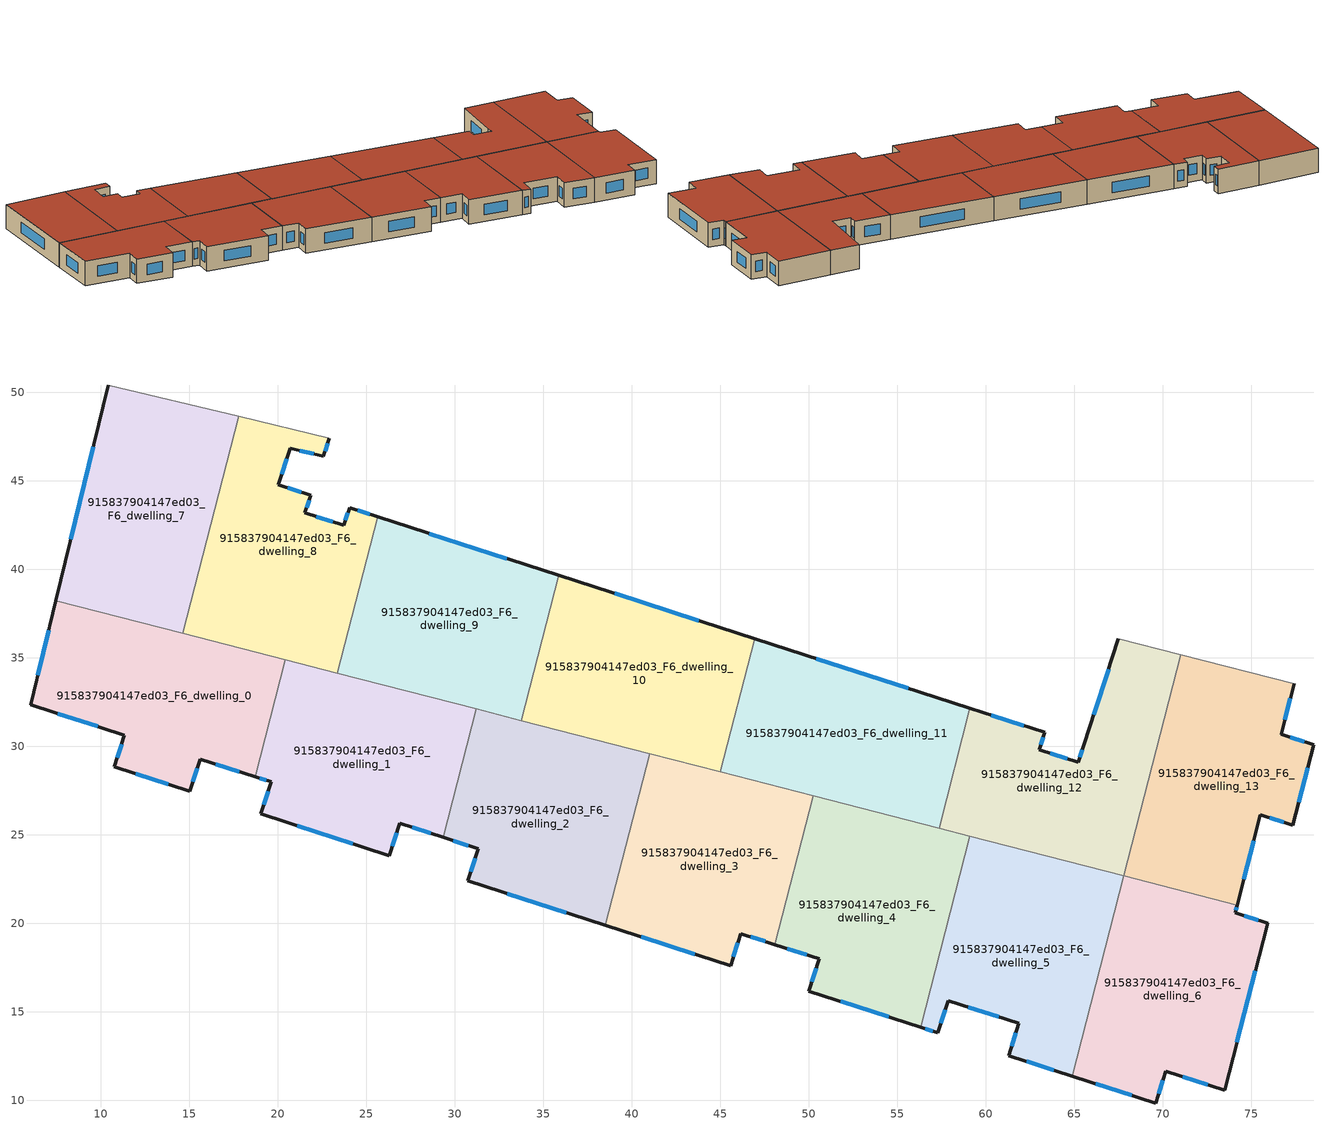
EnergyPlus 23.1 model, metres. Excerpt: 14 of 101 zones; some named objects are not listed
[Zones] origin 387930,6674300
915837904147ed03_F6_dwelling_0
 floor to 915837904147ed03_F5_dwelling_0 (EU_floor_Construction): 20.43,34.89 18.73,28.28 15.63,29.28 15.04,27.47 10.78,28.85 11.35,30.63 6.06,32.34 7.48,38.23 z18
 wall outside (EU_wall_Construction): 7.48,38.23 6.06,32.34 11.35,30.63 10.78,28.85 15.04,27.47 15.63,29.28 18.73,28.28 z18:21
 wall to 915837904147ed03_F6_dwelling_1 (EU_wall_Construction): 18.73,28.28 20.43,34.89 z18:21
 wall to 915837904147ed03_F6_dwelling_7 (EU_wall_Construction): 14.64,36.38 7.48,38.23 z18:21
 wall to 915837904147ed03_F6_dwelling_8 (EU_wall_Construction): 20.43,34.89 14.65,36.38 z18:21
 window (EU_Window_Construction): 11.19,30.12 10.94,29.36 / 7.57,31.85 9.84,31.12 / 7.08,36.55 6.47,34.02 / 16.51,28.99 17.84,28.57 / 15.21,27.99 15.46,28.76 / 12,28.46 13.82,27.87 z18.86:20.14
 roof outside (EU_roof_Construction): 18.73,28.28 20.43,34.89 7.48,38.23 6.06,32.34 11.35,30.63 10.78,28.85 15.04,27.47 15.63,29.28 z21
915837904147ed03_F6_dwelling_1
 floor to 915837904147ed03_F5_dwelling_1 (EU_floor_Construction): 31.22,32.11 29.35,24.85 26.9,25.65 26.32,23.83 19.04,26.18 19.63,27.99 18.73,28.28 20.43,34.89 z18
 wall outside (EU_wall_Construction): 18.73,28.28 19.63,27.99 19.04,26.18 26.32,23.83 26.9,25.65 29.35,24.85 z18:21
 wall to 915837904147ed03_F6_dwelling_2 (EU_wall_Construction): 29.35,24.85 31.22,32.11 z18:21
 wall to 915837904147ed03_F6_dwelling_9 (EU_wall_Construction): 31.22,32.11 23.37,34.13 z18:21
 wall to 915837904147ed03_F6_dwelling_8 (EU_wall_Construction): 23.37,34.13 20.43,34.89 z18:21
 window (EU_Window_Construction): 19.46,27.47 19.21,26.7 / 18.99,28.2 19.37,28.08 / 27.6,25.42 28.65,25.08 / 26.49,24.35 26.73,25.13 / 21.12,25.51 24.24,24.5 z18.86:20.14
 roof outside (EU_roof_Construction): 29.35,24.85 31.22,32.11 20.43,34.89 18.73,28.28 19.63,27.99 19.04,26.18 26.32,23.83 26.9,25.65 z21
915837904147ed03_F6_dwelling_10
 floor to 915837904147ed03_F5_dwelling_10 (EU_floor_Construction): 46.94,36.08 45,28.55 33.76,31.45 35.87,39.66 z18
 wall outside (EU_wall_Construction): 46.94,36.08 35.87,39.66 z18:21
 wall to 915837904147ed03_F6_dwelling_11 (EU_wall_Construction): 45,28.55 46.94,36.08 z18:21
 wall to 915837904147ed03_F6_dwelling_9 (EU_wall_Construction): 35.87,39.66 33.76,31.45 z18:21
 wall to 915837904147ed03_F6_dwelling_2 (EU_wall_Construction): 33.76,31.45 41.01,29.58 z18:21
 wall to 915837904147ed03_F6_dwelling_3 (EU_wall_Construction): 41.01,29.58 45,28.55 z18:21
 window (EU_Window_Construction): 43.78,37.1 39.04,38.63 z18.86:20.14
 roof outside (EU_roof_Construction): 45,28.55 46.94,36.08 35.87,39.66 33.76,31.45 z21
915837904147ed03_F6_dwelling_11
 floor to 915837904147ed03_F5_dwelling_11 (EU_floor_Construction): 59.11,32.15 57.36,25.37 45,28.55 46.94,36.08 z18
 wall outside (EU_wall_Construction): 59.11,32.15 46.94,36.08 z18:21
 wall to 915837904147ed03_F6_dwelling_12 (EU_wall_Construction): 57.36,25.37 59.11,32.15 z18:21
 wall to 915837904147ed03_F6_dwelling_4 (EU_wall_Construction): 50.25,27.2 57.36,25.37 z18:21
 wall to 915837904147ed03_F6_dwelling_3 (EU_wall_Construction): 45,28.55 50.25,27.2 z18:21
 window (EU_Window_Construction): 55.64,33.27 50.42,34.96 z18.86:20.14
 roof outside (EU_roof_Construction): 57.36,25.37 59.11,32.15 46.94,36.08 45,28.55 z21
915837904147ed03_F6_dwelling_12
 floor to 915837904147ed03_F5_dwelling_12 (EU_floor_Construction): 71.02,35.17 67.8,22.67 57.36,25.37 59.11,32.15 63.35,30.78 63.03,29.8 65.23,29.09 65.55,30.07 67.49,36.08 z18
 wall outside (EU_wall_Construction): 67.49,36.08 65.55,30.07 65.23,29.09 63.03,29.8 63.35,30.78 59.11,32.15 z18:21
 wall adiabatic (EU_wall_Construction): 71.02,35.17 67.49,36.08 z18:21
 wall to 915837904147ed03_F6_dwelling_13 (EU_wall_Construction): 67.8,22.67 71.02,35.17 z18:21
 wall to 915837904147ed03_F6_dwelling_5 (EU_wall_Construction): 59.1,24.92 67.79,22.68 z18:21
 wall to 915837904147ed03_F6_dwelling_4 (EU_wall_Construction): 57.36,25.37 59.1,24.92 z18:21
 window (EU_Window_Construction): 63.12,30.08 63.26,30.5 / 64.6,29.3 63.66,29.6 / 65.46,29.79 65.32,29.37 / 66.94,34.36 66.11,31.79 / 62.14,31.17 60.32,31.76 z18.86:20.14
 roof outside (EU_roof_Construction): 67.8,22.67 71.02,35.17 67.49,36.08 65.55,30.07 65.23,29.09 63.03,29.8 63.35,30.78 59.11,32.15 57.36,25.37 z21
915837904147ed03_F6_dwelling_13
 floor to 915837904147ed03_F5_dwelling_13 (EU_floor_Construction): 77.42,33.52 76.69,30.69 78.53,30.09 77.35,25.54 75.51,26.13 74.2,21.03 67.8,22.67 71.02,35.17 z18
 wall outside (EU_wall_Construction): 74.2,21.03 75.51,26.13 77.35,25.54 78.53,30.09 76.69,30.69 77.42,33.52 z18:21
 wall adiabatic (EU_wall_Construction): 77.42,33.52 71.02,35.17 z18:21
 wall to 915837904147ed03_F6_dwelling_6 (EU_wall_Construction): 67.8,22.67 74.2,21.03 z18:21
 window (EU_Window_Construction): 76.04,25.97 76.83,25.71 / 74.57,22.49 75.14,24.67 / 76.9,31.5 77.21,32.71 / 78,30.26 77.21,30.52 / 77.69,26.84 78.19,28.79 z18.86:20.14
 roof outside (EU_roof_Construction): 74.2,21.03 75.51,26.13 77.35,25.54 78.53,30.09 76.69,30.69 77.42,33.52 71.02,35.17 67.8,22.67 z21
915837904147ed03_F6_dwelling_2
 floor to 915837904147ed03_F5_dwelling_2 (EU_floor_Construction): 41.01,29.58 38.51,19.89 30.74,22.4 31.33,24.21 29.35,24.85 31.22,32.11 z18
 wall outside (EU_wall_Construction): 29.35,24.85 31.33,24.21 30.74,22.4 38.51,19.89 z18:21
 wall to 915837904147ed03_F6_dwelling_3 (EU_wall_Construction): 38.51,19.89 41.01,29.58 z18:21
 wall to 915837904147ed03_F6_dwelling_9 (EU_wall_Construction): 33.76,31.45 31.22,32.11 z18:21
 window (EU_Window_Construction): 32.96,21.68 36.29,20.61 / 31.16,23.69 30.91,22.92 / 29.91,24.67 30.76,24.39 z18.86:20.14
 roof outside (EU_roof_Construction): 38.51,19.89 41.01,29.58 31.22,32.11 29.35,24.85 31.33,24.21 30.74,22.4 z21
915837904147ed03_F6_dwelling_3
 floor to 915837904147ed03_F5_dwelling_3 (EU_floor_Construction): 50.25,27.2 48.09,18.8 46.17,19.42 45.59,17.61 38.51,19.89 41.01,29.58 z18
 wall outside (EU_wall_Construction): 38.51,19.89 45.59,17.61 46.17,19.42 48.09,18.8 z18:21
 wall to 915837904147ed03_F6_dwelling_4 (EU_wall_Construction): 48.09,18.8 50.25,27.2 z18:21
 window (EU_Window_Construction): 46.72,19.24 47.54,18.98 / 45.75,18.12 46.01,18.9 / 40.53,19.24 43.57,18.26 z18.86:20.14
 roof outside (EU_roof_Construction): 48.09,18.8 50.25,27.2 41.01,29.58 38.51,19.89 45.59,17.61 46.17,19.42 z21
915837904147ed03_F6_dwelling_4
 floor to 915837904147ed03_F5_dwelling_4 (EU_floor_Construction): 59.1,24.92 56.32,14.14 50.02,16.17 50.6,17.99 48.09,18.8 50.25,27.2 z18
 wall outside (EU_wall_Construction): 48.09,18.8 50.6,17.99 50.02,16.17 56.32,14.14 z18:21
 wall to 915837904147ed03_F6_dwelling_5 (EU_wall_Construction): 56.32,14.14 59.1,24.92 z18:21
 window (EU_Window_Construction): 51.82,15.59 54.52,14.72 / 50.43,17.47 50.18,16.69 / 48.8,18.57 49.88,18.22 z18.86:20.14
 roof outside (EU_roof_Construction): 56.32,14.14 59.1,24.92 50.25,27.2 48.09,18.8 50.6,17.99 50.02,16.17 z21
915837904147ed03_F6_dwelling_5
 floor to 915837904147ed03_F5_dwelling_5 (EU_floor_Construction): 67.79,22.68 64.88,11.38 61.29,12.53 61.87,14.35 57.88,15.64 57.29,13.83 56.32,14.14 59.1,24.92 z18
 wall outside (EU_wall_Construction): 56.32,14.14 57.29,13.83 57.88,15.64 61.87,14.35 61.29,12.53 64.88,11.38 z18:21
 wall to 915837904147ed03_F6_dwelling_6 (EU_wall_Construction): 64.88,11.38 67.79,22.68 z18:21
 window (EU_Window_Construction): 57.46,14.34 57.71,15.12 / 56.6,14.05 57.01,13.92 / 62.32,12.2 63.85,11.71 / 61.71,13.83 61.46,13.05 / 59.02,15.27 60.73,14.72 z18.86:20.14
 roof outside (EU_roof_Construction): 64.88,11.38 67.79,22.68 59.1,24.92 56.32,14.14 57.29,13.83 57.88,15.64 61.87,14.35 61.29,12.53 z21
915837904147ed03_F6_dwelling_6
 floor to 915837904147ed03_F5_dwelling_6 (EU_floor_Construction): 74.2,21.03 74.09,20.61 75.93,20.01 73.49,10.58 70.18,11.65 69.6,9.85 64.88,11.38 67.79,22.68 z18
 wall outside (EU_wall_Construction): 64.88,11.38 69.6,9.85 70.18,11.65 73.49,10.58 75.93,20.01 74.09,20.61 74.2,21.03 z18:21
 window (EU_Window_Construction): 69.76,10.36 70.01,11.13 / 66.23,10.94 68.25,10.29 / 74.12,20.73 74.17,20.91 / 75.4,20.18 74.62,20.44 / 74.19,13.27 75.23,17.32 / 71.12,11.34 72.55,10.88 z18.86:20.14
 roof outside (EU_roof_Construction): 73.49,10.58 75.93,20.01 74.09,20.61 74.2,21.03 67.79,22.68 64.88,11.38 69.6,9.85 70.18,11.65 z21
915837904147ed03_F6_dwelling_7
 floor to 915837904147ed03_F5_dwelling_7 (EU_floor_Construction): 17.8,48.63 14.65,36.38 7.48,38.23 10.42,50.41 z18
 wall outside (EU_wall_Construction): 10.42,50.41 7.48,38.23 z18:21
 wall to 915837904147ed03_F6_dwelling_8 (EU_wall_Construction): 14.65,36.38 17.8,48.63 z18:21
 wall adiabatic (EU_wall_Construction): 17.8,48.63 10.42,50.41 z18:21
 window (EU_Window_Construction): 9.58,46.93 8.32,41.71 z18.86:20.14
 roof outside (EU_roof_Construction): 14.65,36.38 17.8,48.63 10.42,50.41 7.48,38.23 z21
915837904147ed03_F6_dwelling_8
 floor to 915837904147ed03_F5_dwelling_8 (EU_floor_Construction): 22.92,47.39 22.59,46.38 20.72,46.84 20.05,44.76 21.87,44.18 21.55,43.18 23.74,42.48 24.07,43.47 25.65,42.96 23.37,34.13 14.65,36.38 17.8,48.63 z18
 wall outside (EU_wall_Construction): 25.65,42.96 24.07,43.47 23.74,42.48 21.55,43.18 21.87,44.18 20.05,44.76 20.72,46.84 22.59,46.38 22.92,47.39 z18:21
 wall to 915837904147ed03_F6_dwelling_9 (EU_wall_Construction): 23.37,34.13 25.65,42.96 z18:21
 wall adiabatic (EU_wall_Construction): 22.92,47.39 17.8,48.63 z18:21
 window (EU_Window_Construction): 22.68,46.67 22.82,47.1 / 21.25,46.71 22.05,46.51 / 20.24,45.36 20.53,46.24 / 21.35,44.35 20.57,44.6 / 21.64,43.46 21.78,43.89 / 23.12,42.68 22.18,42.98 / 23.97,43.19 23.84,42.76 / 25.2,43.1 24.52,43.32 z18.86:20.14
 roof outside (EU_roof_Construction): 23.37,34.13 25.65,42.96 24.07,43.47 23.74,42.48 21.55,43.18 21.87,44.18 20.05,44.76 20.72,46.84 22.59,46.38 22.92,47.39 17.8,48.63 14.65,36.38 z21
915837904147ed03_F6_dwelling_9
 floor to 915837904147ed03_F5_dwelling_9 (EU_floor_Construction): 35.87,39.66 33.76,31.45 23.37,34.13 25.65,42.96 z18
 wall outside (EU_wall_Construction): 35.87,39.66 25.65,42.96 z18:21
 window (EU_Window_Construction): 32.95,40.6 28.57,42.01 z18.86:20.14
 roof outside (EU_roof_Construction): 33.76,31.45 35.87,39.66 25.65,42.96 23.37,34.13 z21
[Building]
EU S2 Campaign: North Axis=0; Terrain=City; Solar Distribution=FullExterior
[Site:Location]
Helsinki-Vantaa.AP: Latitude=60.317; Longitude=24.963; Time Zone=2; Elevation=54.6
[SizingPeriod:WeatherFileDays]
AnnualSizingPeriod: Begin Month=1; Begin Day of Month=1; End Month=12; End Day of Month=31; Day of Week for Start Day=Monday; Use Weather File Daylight Saving Period=No; Use Weather File Rain and Snow Indicators=No
[MATERIAL]
EU_InternalMass_Material: Roughness=MediumRough; Thickness=0.1; Conductivity=1; Density=1800; Specific Heat=900; Thermal Absorptance=0.9; Solar Absorptance=0.7; Visible Absorptance=0.7
[MATERIAL:NOMASS] Roughness=MediumRough; Thermal Absorptance=0.9; Solar Absorptance=0.7; Visible Absorptance=0.7
Name | Thermal Resistance
EU_wall_NoMass | 5.91765
EU_roof_NoMass | 11.1778
EU_floor_NoMass | 6.2875
[WINDOWMATERIAL:SIMPLEGLAZINGSYSTEM]
EU_Window_SimpleGlazing: UFactor=0.994035; Solar Heat Gain Coefficient=0.7; Visible Transmittance=0.7
[CONSTRUCTION]
EU_wall_Construction: EU_wall_NoMass
EU_roof_Construction: EU_roof_NoMass
EU_floor_Construction: EU_floor_NoMass
EU_Window_Construction: EU_Window_SimpleGlazing
EU_InternalMass_Construction: EU_InternalMass_Material
[ZONE] Type=1; Multiplier=1; Ceiling Height=autocalculate; Floor Area=autocalculate; Part of Total Floor Area=Yes
Name | Volume
915837904147ed03_F6_dwelling_0 | 282.884
915837904147ed03_F6_dwelling_1; 915837904147ed03_F6_dwelling_5 | 282.883
915837904147ed03_F6_dwelling_10 | 282.903
915837904147ed03_F6_dwelling_11 | 282.894
915837904147ed03_F6_dwelling_12 | 282.879
915837904147ed03_F6_dwelling_13 | 282.921
915837904147ed03_F6_dwelling_2 | 282.909
915837904147ed03_F6_dwelling_3 | 282.891
915837904147ed03_F6_dwelling_4 | 282.914
915837904147ed03_F6_dwelling_6 | 282.9
915837904147ed03_F6_dwelling_7 | 282.896
915837904147ed03_F6_dwelling_8 | 282.907
915837904147ed03_F6_dwelling_9 | 282.916
[INTERNALMASS] Construction=EU_InternalMass_Construction
Name | Zone or ZoneList | Surface Area
915837904147ed03_F6_dwelling_0_EU_InternalMass | 915837904147ed03_F6_dwelling_0 | 94.2941
915837904147ed03_F6_dwelling_1_EU_InternalMass | 915837904147ed03_F6_dwelling_1 | 94.2944
915837904147ed03_F6_dwelling_2_EU_InternalMass | 915837904147ed03_F6_dwelling_2 | 94.3028
915837904147ed03_F6_dwelling_3_EU_InternalMass | 915837904147ed03_F6_dwelling_3 | 94.2975
915837904147ed03_F6_dwelling_4_EU_InternalMass | 915837904147ed03_F6_dwelling_4 | 94.3048
915837904147ed03_F6_dwelling_5_EU_InternalMass | 915837904147ed03_F6_dwelling_5 | 94.2943
915837904147ed03_F6_dwelling_6_EU_InternalMass | 915837904147ed03_F6_dwelling_6 | 94.3003
915837904147ed03_F6_dwelling_7_EU_InternalMass | 915837904147ed03_F6_dwelling_7 | 94.299
915837904147ed03_F6_dwelling_8_EU_InternalMass | 915837904147ed03_F6_dwelling_8 | 94.3021
915837904147ed03_F6_dwelling_9_EU_InternalMass | 915837904147ed03_F6_dwelling_9 | 94.3056
915837904147ed03_F6_dwelling_10_EU_InternalMass | 915837904147ed03_F6_dwelling_10 | 94.301
915837904147ed03_F6_dwelling_11_EU_InternalMass | 915837904147ed03_F6_dwelling_11 | 94.2978
915837904147ed03_F6_dwelling_12_EU_InternalMass | 915837904147ed03_F6_dwelling_12 | 94.2932
915837904147ed03_F6_dwelling_13_EU_InternalMass | 915837904147ed03_F6_dwelling_13 | 94.3065
[OTHEREQUIPMENT] Fuel Type=Electricity; Design Level Calculation Method=Watts/Area; Power per Zone Floor Area=1; Fraction Latent=0; Fraction Radiant=0; Fraction Lost=0; Carbon Dioxide Generation Rate=0; EndUse Subcategory=EU_Step8_InternalGains
Name | Zone or ZoneList or Space or SpaceList | Schedule
EU_Step8_InternalGain_915837904147ed03_F6_dwelling_0_f000 | 915837904147ed03_F6_dwelling_0 | EU_Step8_GainSchedule_915837904147ed03_F6_dwelling_0_f000
EU_Step8_InternalGain_915837904147ed03_F6_dwelling_1_f000 | 915837904147ed03_F6_dwelling_1 | EU_Step8_GainSchedule_915837904147ed03_F6_dwelling_1_f000
EU_Step8_InternalGain_915837904147ed03_F6_dwelling_2_f000 | 915837904147ed03_F6_dwelling_2 | EU_Step8_GainSchedule_915837904147ed03_F6_dwelling_2_f000
EU_Step8_InternalGain_915837904147ed03_F6_dwelling_3_f000 | 915837904147ed03_F6_dwelling_3 | EU_Step8_GainSchedule_915837904147ed03_F6_dwelling_3_f000
EU_Step8_InternalGain_915837904147ed03_F6_dwelling_4_f000 | 915837904147ed03_F6_dwelling_4 | EU_Step8_GainSchedule_915837904147ed03_F6_dwelling_4_f000
EU_Step8_InternalGain_915837904147ed03_F6_dwelling_5_f000 | 915837904147ed03_F6_dwelling_5 | EU_Step8_GainSchedule_915837904147ed03_F6_dwelling_5_f000
EU_Step8_InternalGain_915837904147ed03_F6_dwelling_6_f000 | 915837904147ed03_F6_dwelling_6 | EU_Step8_GainSchedule_915837904147ed03_F6_dwelling_6_f000
EU_Step8_InternalGain_915837904147ed03_F6_dwelling_7_f000 | 915837904147ed03_F6_dwelling_7 | EU_Step8_GainSchedule_915837904147ed03_F6_dwelling_7_f000
EU_Step8_InternalGain_915837904147ed03_F6_dwelling_8_f000 | 915837904147ed03_F6_dwelling_8 | EU_Step8_GainSchedule_915837904147ed03_F6_dwelling_8_f000
EU_Step8_InternalGain_915837904147ed03_F6_dwelling_9_f000 | 915837904147ed03_F6_dwelling_9 | EU_Step8_GainSchedule_915837904147ed03_F6_dwelling_9_f000
EU_Step8_InternalGain_915837904147ed03_F6_dwelling_10_f000 | 915837904147ed03_F6_dwelling_10 | EU_Step8_GainSchedule_915837904147ed03_F6_dwelling_10_f000
EU_Step8_InternalGain_915837904147ed03_F6_dwelling_11_f000 | 915837904147ed03_F6_dwelling_11 | EU_Step8_GainSchedule_915837904147ed03_F6_dwelling_11_f000
EU_Step8_InternalGain_915837904147ed03_F6_dwelling_12_f000 | 915837904147ed03_F6_dwelling_12 | EU_Step8_GainSchedule_915837904147ed03_F6_dwelling_12_f000
EU_Step8_InternalGain_915837904147ed03_F6_dwelling_13_f000 | 915837904147ed03_F6_dwelling_13 | EU_Step8_GainSchedule_915837904147ed03_F6_dwelling_13_f000
[ZONEVENTILATION:DESIGNFLOWRATE] Schedule=EU_AlwaysOn; Design Flow Rate Calculation Method=AirChanges/Hour; Air Changes per Hour=0.596421; Ventilation Type=Natural; Fan Pressure Rise=0; Fan Total Efficiency=1; Constant Term Coefficient=1; Temperature Term Coefficient=0; Velocity Term Coefficient=0; Velocity Squared Term Coefficient=0; Minimum Indoor Temperature=-100; Maximum Indoor Temperature=100; Delta Temperature=-100; Minimum Outdoor Temperature=-100; Maximum Outdoor Temperature=100; Maximum Wind Speed=40
Name | Zone or ZoneList or Space or SpaceList
EU_ConstantAir_915837904147ed03_F6_dwelling_0 | 915837904147ed03_F6_dwelling_0
EU_ConstantAir_915837904147ed03_F6_dwelling_1 | 915837904147ed03_F6_dwelling_1
EU_ConstantAir_915837904147ed03_F6_dwelling_2 | 915837904147ed03_F6_dwelling_2
EU_ConstantAir_915837904147ed03_F6_dwelling_3 | 915837904147ed03_F6_dwelling_3
EU_ConstantAir_915837904147ed03_F6_dwelling_4 | 915837904147ed03_F6_dwelling_4
EU_ConstantAir_915837904147ed03_F6_dwelling_5 | 915837904147ed03_F6_dwelling_5
EU_ConstantAir_915837904147ed03_F6_dwelling_6 | 915837904147ed03_F6_dwelling_6
EU_ConstantAir_915837904147ed03_F6_dwelling_7 | 915837904147ed03_F6_dwelling_7
EU_ConstantAir_915837904147ed03_F6_dwelling_8 | 915837904147ed03_F6_dwelling_8
EU_ConstantAir_915837904147ed03_F6_dwelling_9 | 915837904147ed03_F6_dwelling_9
EU_ConstantAir_915837904147ed03_F6_dwelling_10 | 915837904147ed03_F6_dwelling_10
EU_ConstantAir_915837904147ed03_F6_dwelling_11 | 915837904147ed03_F6_dwelling_11
EU_ConstantAir_915837904147ed03_F6_dwelling_12 | 915837904147ed03_F6_dwelling_12
EU_ConstantAir_915837904147ed03_F6_dwelling_13 | 915837904147ed03_F6_dwelling_13
[HVACTEMPLATE:ZONE:IDEALLOADSAIRSYSTEM] System Availability Schedule=EU_AlwaysOn; Maximum Heating Supply Air Temperature=50; Minimum Cooling Supply Air Temperature=13; Maximum Heating Supply Air Humidity Ratio=0.0156; Minimum Cooling Supply Air Humidity Ratio=0.0077; Heating Limit=NoLimit; Cooling Limit=NoLimit; Heating Availability Schedule=EU_AlwaysOn; Cooling Availability Schedule=EU_CoolingOff; Dehumidification Control Type=ConstantSensibleHeatRatio; Cooling Sensible Heat Ratio=0.7; Dehumidification Setpoint=60; Humidification Control Type=None; Humidification Setpoint=30; Outdoor Air Method=None; Outdoor Air Flow Rate per Person=0.00944; Outdoor Air Flow Rate per Zone Floor Area=0; Outdoor Air Flow Rate per Zone=0; Demand Controlled Ventilation Type=None; Outdoor Air Economizer Type=NoEconomizer; Heat Recovery Type=None; Sensible Heat Recovery Effectiveness=0.7; Latent Heat Recovery Effectiveness=0.65
Name | Template Thermostat
915837904147ed03_F6_dwelling_0 | EU_HeatOnly_915837904147ed03_F6_dwelling_0
915837904147ed03_F6_dwelling_1 | EU_HeatOnly_915837904147ed03_F6_dwelling_1
915837904147ed03_F6_dwelling_2 | EU_HeatOnly_915837904147ed03_F6_dwelling_2
915837904147ed03_F6_dwelling_3 | EU_HeatOnly_915837904147ed03_F6_dwelling_3
915837904147ed03_F6_dwelling_4 | EU_HeatOnly_915837904147ed03_F6_dwelling_4
915837904147ed03_F6_dwelling_5 | EU_HeatOnly_915837904147ed03_F6_dwelling_5
915837904147ed03_F6_dwelling_6 | EU_HeatOnly_915837904147ed03_F6_dwelling_6
915837904147ed03_F6_dwelling_7 | EU_HeatOnly_915837904147ed03_F6_dwelling_7
915837904147ed03_F6_dwelling_8 | EU_HeatOnly_915837904147ed03_F6_dwelling_8
915837904147ed03_F6_dwelling_9 | EU_HeatOnly_915837904147ed03_F6_dwelling_9
915837904147ed03_F6_dwelling_10 | EU_HeatOnly_915837904147ed03_F6_dwelling_10
915837904147ed03_F6_dwelling_11 | EU_HeatOnly_915837904147ed03_F6_dwelling_11
915837904147ed03_F6_dwelling_12 | EU_HeatOnly_915837904147ed03_F6_dwelling_12
915837904147ed03_F6_dwelling_13 | EU_HeatOnly_915837904147ed03_F6_dwelling_13
[SIZING:ZONE] Zone Cooling Design Supply Air Temperature Input Method=SupplyAirTemperature; Zone Cooling Design Supply Air Temperature=13; Zone Heating Design Supply Air Temperature Input Method=SupplyAirTemperature; Zone Heating Design Supply Air Temperature=50; Zone Cooling Design Supply Air Humidity Ratio=0.008; Zone Heating Design Supply Air Humidity Ratio=0.008; Cooling Design Air Flow Method=DesignDay; Cooling Design Air Flow Rate=0; Cooling Minimum Air Flow per Zone Floor Area=0.000762; Cooling Minimum Air Flow=0; Cooling Minimum Air Flow Fraction=0.2; Heating Design Air Flow Method=DesignDay; Heating Design Air Flow Rate=0; Heating Maximum Air Flow per Zone Floor Area=0.002032; Heating Maximum Air Flow=0.141576; Heating Maximum Air Flow Fraction=0.3; Account for Dedicated Outdoor Air System=No; Dedicated Outdoor Air System Control Strategy=NeutralSupplyAir; Dedicated Outdoor Air Low Setpoint Temperature for Design=autosize; Dedicated Outdoor Air High Setpoint Temperature for Design=autosize; Zone Load Sizing Method=Sensible Load Only No Latent Load; Zone Latent Cooling Design Supply Air Humidity Ratio Input Method=HumidityRatioDifference; Zone Cooling Design Supply Air Humidity Ratio Difference=0.005; Zone Latent Heating Design Supply Air Humidity Ratio Input Method=HumidityRatioDifference; Zone Humidification Design Supply Air Humidity Ratio Difference=0.005
915837904147ed03_F6_dwelling_0; 915837904147ed03_F6_dwelling_1; 915837904147ed03_F6_dwelling_2; 915837904147ed03_F6_dwelling_3; 915837904147ed03_F6_dwelling_4; 915837904147ed03_F6_dwelling_5; 915837904147ed03_F6_dwelling_6; 915837904147ed03_F6_dwelling_7; 915837904147ed03_F6_dwelling_8; 915837904147ed03_F6_dwelling_9; 915837904147ed03_F6_dwelling_10; 915837904147ed03_F6_dwelling_11; 915837904147ed03_F6_dwelling_12; 915837904147ed03_F6_dwelling_13
[SCHEDULE:CONSTANT]
Name | Hourly Value
EU_AlwaysOn | 1
EU_CoolingOff | 0
[SCHEDULE:FILE] Column Number=1; Rows to Skip at Top=0; Number of Hours of Data=8760; Column Separator=Comma; Interpolate to Timestep=No; Minutes per Item=60; Adjust Schedule for Daylight Savings=Yes
Name | File
EU_Step8_GainSchedule_915837904147ed03_F6_dwelling_0_f000 | ../../schedules/915837904147ed03/915837904147ed03_F6_dwelling_0_f000_gain.csv
EU_Step8_GainSchedule_915837904147ed03_F6_dwelling_1_f000 | ../../schedules/915837904147ed03/915837904147ed03_F6_dwelling_1_f000_gain.csv
EU_Step8_GainSchedule_915837904147ed03_F6_dwelling_2_f000 | ../../schedules/915837904147ed03/915837904147ed03_F6_dwelling_2_f000_gain.csv
EU_Step8_GainSchedule_915837904147ed03_F6_dwelling_3_f000 | ../../schedules/915837904147ed03/915837904147ed03_F6_dwelling_3_f000_gain.csv
EU_Step8_GainSchedule_915837904147ed03_F6_dwelling_4_f000 | ../../schedules/915837904147ed03/915837904147ed03_F6_dwelling_4_f000_gain.csv
EU_Step8_GainSchedule_915837904147ed03_F6_dwelling_5_f000 | ../../schedules/915837904147ed03/915837904147ed03_F6_dwelling_5_f000_gain.csv
EU_Step8_GainSchedule_915837904147ed03_F6_dwelling_6_f000 | ../../schedules/915837904147ed03/915837904147ed03_F6_dwelling_6_f000_gain.csv
EU_Step8_GainSchedule_915837904147ed03_F6_dwelling_7_f000 | ../../schedules/915837904147ed03/915837904147ed03_F6_dwelling_7_f000_gain.csv
EU_Step8_GainSchedule_915837904147ed03_F6_dwelling_8_f000 | ../../schedules/915837904147ed03/915837904147ed03_F6_dwelling_8_f000_gain.csv
EU_Step8_GainSchedule_915837904147ed03_F6_dwelling_9_f000 | ../../schedules/915837904147ed03/915837904147ed03_F6_dwelling_9_f000_gain.csv
EU_Step8_GainSchedule_915837904147ed03_F6_dwelling_10_f000 | ../../schedules/915837904147ed03/915837904147ed03_F6_dwelling_10_f000_gain.csv
EU_Step8_GainSchedule_915837904147ed03_F6_dwelling_11_f000 | ../../schedules/915837904147ed03/915837904147ed03_F6_dwelling_11_f000_gain.csv
EU_Step8_GainSchedule_915837904147ed03_F6_dwelling_12_f000 | ../../schedules/915837904147ed03/915837904147ed03_F6_dwelling_12_f000_gain.csv
EU_Step8_GainSchedule_915837904147ed03_F6_dwelling_13_f000 | ../../schedules/915837904147ed03/915837904147ed03_F6_dwelling_13_f000_gain.csv
